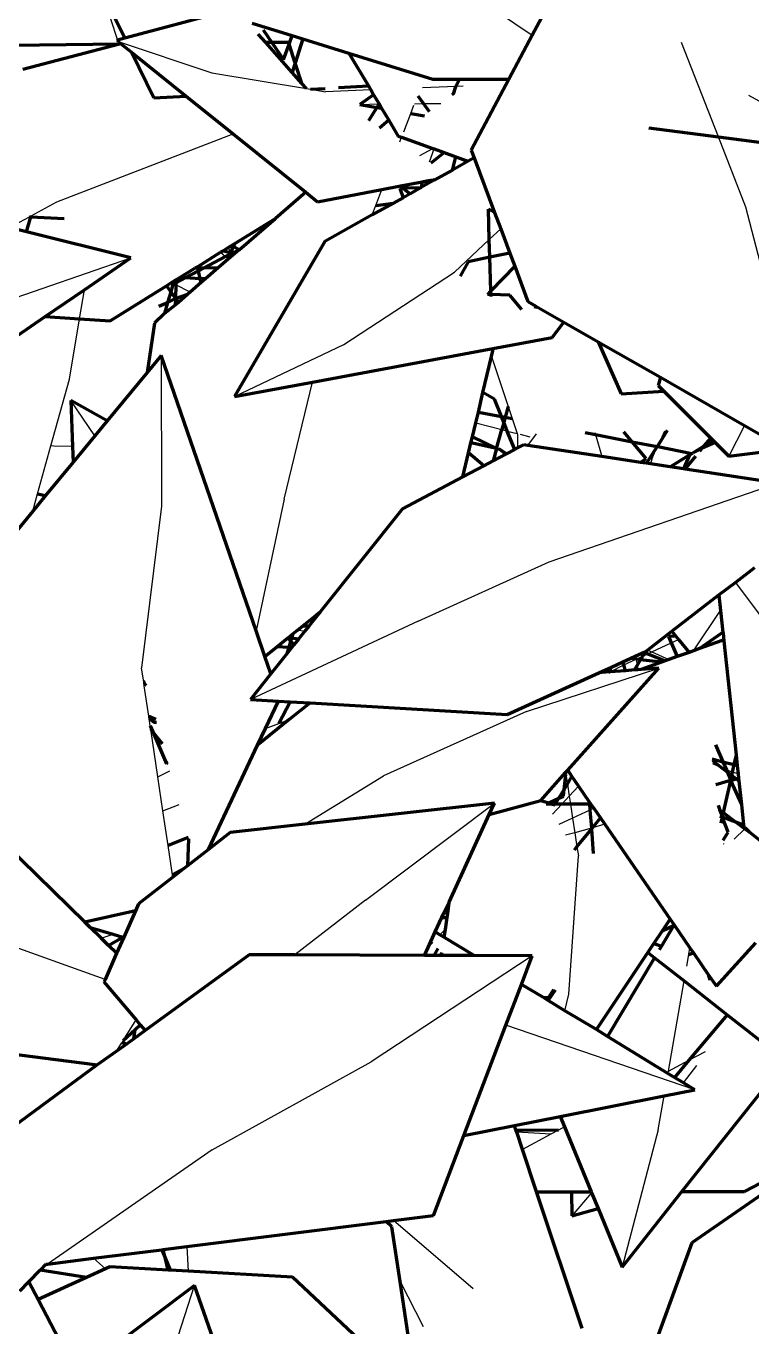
# Model space of a CAD drawing. Header units: millimetres. Extents: x 4307 to 31003, y 2809 to 20009.
# Drawn here: x 7598.8 to 7635.5, y 8029.1 to 8094.9 of the extents above; entities that cross this region are included whole.
import ezdxf

# ---------------------------------------------------------------- set-up
doc = ezdxf.new("R2010")
doc.units = ezdxf.units.MM
doc.layers.add('ProfileEdges', color=7, linetype='Continuous')

msp = doc.modelspace()

# ---------------------------------------------------------------- linework, layer by layer
for p, q in [((7615.459, 8100.504), (7624.405, 8094.451)), ((7602.602, 8096.729), (7603.427, 8094.198)), ((7603.448, 8094.134), (7603.517, 8093.994)), ((7603.448, 8094.134), (7608.193, 8092.544)), ((7633.826, 8089.307), (7631.958, 8094.085)), ((7608.193, 8092.544), (7612.976, 8091.752)), ((7620.541, 8091.859), (7618.857, 8091.791)), ((7620.541, 8091.859), (7620.672, 8092.227)), ((7620.913, 8091.874), (7620.541, 8091.859)), ((7612.976, 8091.752), (7613.178, 8091.719)), ((7613.178, 8091.719), (7613.946, 8091.592)), ((7616.23, 8091.684), (7613.946, 8091.592)), ((7635.341, 8091.41), (7640.921, 8088.39)), ((7615.686, 8090.949), (7616.65, 8090.976)), ((7617.901, 8089.56), (7618.252, 8090.487)), ((7618.252, 8090.487), (7618.413, 8090.913)), ((7618.448, 8090.982), (7618.905, 8090.987)), ((7618.905, 8090.987), (7619.772, 8090.997)), ((7600.358, 8086.008), (7609.271, 8089.456)), ((7617.708, 8089.05), (7617.795, 8089.281)), ((7635.216, 8085.75), (7633.826, 8089.307)), ((7618.717, 8088.368), (7619.366, 8088.715)), ((7619.204, 8088.039), (7619.433, 8088.691)), ((7616.492, 8085.838), (7616.797, 8086.643)), ((7599.046, 8085.301), (7600.358, 8086.008)), ((7616.307, 8085.35), (7616.492, 8085.838)), ((7597.953, 8084.712), (7598.963, 8085.256)), ((7638.578, 8072.723), (7635.216, 8085.75)), ((7622.807, 8084.654), (7622.231, 8084.11)), ((7622.231, 8084.11), (7620.474, 8082.45)), ((7608.635, 8083.46), (7608.88, 8083.241)), ((7608.88, 8083.241), (7609.024, 8083.113)), ((7609.162, 8083.447), (7609.024, 8083.701)), ((7585.259, 8076.706), (7604.101, 8083.181)), ((7606.222, 8081.844), (7606.158, 8081.926)), ((7614.864, 8078.788), (7620.474, 8082.45)), ((7601.501, 8080.097), (7601.746, 8081.569)), ((7606.369, 8081.815), (7606.268, 8081.868)), ((7607.09, 8081.437), (7606.369, 8081.815)), ((7600.99, 8077.032), (7601.501, 8080.097)), ((7609.343, 8076.159), (7614.864, 8078.788)), ((7605.63, 8078.237), (7605.643, 8070.609)), ((7622.217, 8078.557), (7622.246, 8078.471)), ((7622.343, 8078.18), (7623.186, 8075.664)), ((7600.055, 8073.667), (7600.99, 8077.032)), ((7611.857, 8070.965), (7613.284, 8076.893)), ((7602.273, 8074.168), (7601.052, 8075.957)), ((7623.186, 8075.664), (7623.394, 8075.042)), ((7621.541, 8074.823), (7622.86, 8074.488)), ((7623.394, 8075.042), (7623.646, 8074.288)), ((7635.148, 8074.69), (7634.346, 8073.148)), ((7622.86, 8074.488), (7623.141, 8074.416)), ((7623.141, 8074.416), (7623.646, 8074.288)), ((7623.646, 8074.288), (7623.659, 8074.249)), ((7623.659, 8074.249), (7623.663, 8073.564)), ((7623.786, 8074.252), (7624.286, 8074.125)), ((7624.179, 8073.686), (7624.626, 8074.273)), ((7627.575, 8074.345), (7627.608, 8074.232)), ((7627.608, 8074.232), (7627.931, 8073.121)), ((7630.822, 8073.785), (7631.115, 8074.432)), ((7599.377, 8071.23), (7600.055, 8073.667)), ((7600.195, 8073.654), (7600.055, 8073.667)), ((7601.147, 8073.638), (7600.195, 8073.654)), ((7630.46, 8072.985), (7630.726, 8073.632)), ((7630.46, 8072.985), (7630.386, 8072.75)), ((7625.266, 8067.787), (7636.812, 8071.781)), ((7599.137, 8070.366), (7599.377, 8071.23)), ((7611.857, 8070.965), (7610.431, 8064.301)), ((7605.643, 8070.609), (7604.642, 8062.424)), ((7618.631, 8064.784), (7625.266, 8067.787)), ((7634.679, 8066.755), (7641.933, 8056.992)), ((7618.631, 8064.784), (7610.142, 8060.832)), ((7613.54, 8065.087), (7613.463, 8065.093)), ((7632.564, 8063.291), (7633.934, 8065.33)), ((7612.886, 8064.268), (7612.534, 8064.342)), ((7630.445, 8063.234), (7631.433, 8063.696)), ((7631.433, 8063.696), (7631.799, 8063.867)), ((7629.032, 8062.572), (7629.665, 8062.869)), ((7629.642, 8063.028), (7629.665, 8062.869)), ((7629.665, 8062.869), (7629.992, 8063.022)), ((7629.665, 8062.869), (7629.713, 8062.541)), ((7629.992, 8063.022), (7630.246, 8063.14)), ((7630.232, 8063.33), (7630.445, 8063.234)), ((7630.246, 8063.14), (7630.445, 8063.234)), ((7630.445, 8063.234), (7631.306, 8062.843)), ((7604.749, 8061.702), (7604.642, 8062.424)), ((7624.104, 8060.218), (7630.802, 8062.414)), ((7628.346, 8062.224), (7629.032, 8062.572)), ((7629.713, 8062.541), (7629.744, 8062.332)), ((7604.775, 8061.525), (7604.749, 8061.702)), ((7605.006, 8059.976), (7604.775, 8061.525)), ((7624.104, 8060.218), (7616.879, 8056.955)), ((7605.023, 8059.86), (7605.006, 8059.976)), ((7605.078, 8059.492), (7605.023, 8059.86)), ((7610.904, 8059.358), (7611.58, 8059.608)), ((7611.58, 8059.608), (7612.111, 8059.805)), ((7605.103, 8059.319), (7605.078, 8059.492)), ((7605.461, 8056.91), (7605.103, 8059.319)), ((7605.939, 8057.701), (7605.953, 8057.651)), ((7634.016, 8057.357), (7633.545, 8057.566)), ((7605.461, 8056.91), (7606.072, 8057.22)), ((7605.718, 8055.188), (7605.461, 8056.91)), ((7612.902, 8054.51), (7616.879, 8056.955)), ((7626.101, 8057.049), (7626.178, 8056.546)), ((7634.225, 8057.264), (7634.016, 8057.357)), ((7634.392, 8057.19), (7634.225, 8057.264)), ((7634.521, 8057.152), (7634.392, 8057.19)), ((7634.818, 8057.064), (7634.521, 8057.152)), ((7626.178, 8056.546), (7626.272, 8055.934)), ((7626.746, 8056.442), (7626.272, 8055.934)), ((7615.959, 8050.663), (7622.491, 8055.573)), ((7626.272, 8055.934), (7625.899, 8055.533)), ((7626.272, 8055.934), (7626.334, 8055.534)), ((7605.718, 8055.188), (7606.54, 8055.514)), ((7605.979, 8053.43), (7605.718, 8055.188)), ((7625.899, 8055.533), (7625.426, 8055.025)), ((7626.334, 8055.534), (7626.443, 8054.822)), ((7627.322, 8055.228), (7626.443, 8054.822)), ((7627.519, 8055.319), (7627.322, 8055.228)), ((7626.443, 8054.822), (7625.75, 8054.503)), ((7626.443, 8054.822), (7626.556, 8054.084)), ((7627.393, 8054.319), (7626.556, 8054.084)), ((7628.076, 8054.51), (7627.457, 8054.337)), ((7634.62, 8053.754), (7635.157, 8054.283)), ((7635.157, 8054.283), (7635.191, 8054.316)), ((7626.556, 8054.084), (7626.09, 8053.954)), ((7626.556, 8054.084), (7626.666, 8053.365)), ((7606.199, 8051.952), (7605.979, 8053.43)), ((7626.257, 8045.91), (7626.735, 8052.912)), ((7626.666, 8053.365), (7626.735, 8052.912)), ((7634.106, 8053.505), (7634.078, 8053.524)), ((7606.217, 8051.828), (7606.199, 8051.952)), ((7615.959, 8050.663), (7612.395, 8047.899)), ((7602.791, 8046.66), (7593.71, 8049.918)), ((7620.113, 8050.018), (7619.903, 8049.945)), ((7619.989, 8049.19), (7619.734, 8048.916)), ((7602.59, 8048.749), (7603.198, 8048.946)), ((7619.377, 8048.533), (7619.133, 8048.271)), ((7624.406, 8047.853), (7616.246, 8042.482)), ((7632.215, 8047.323), (7632.318, 8047.916)), ((7632.318, 8047.916), (7632.378, 8048.261)), ((7631.29, 8042.019), (7632.085, 8046.58)), ((7626.049, 8045.075), (7626.257, 8045.91)), ((7603.712, 8043.561), (7604.32, 8044.523)), ((7604.364, 8044.615), (7604.32, 8044.523)), ((7632.625, 8041.073), (7623.072, 8044.348)), ((7603.359, 8043.003), (7603.642, 8043.45)), ((7603.642, 8043.45), (7603.665, 8043.487)), ((7603.665, 8043.487), (7603.712, 8043.561)), ((7608.206, 8038.026), (7616.246, 8042.482)), ((7631.29, 8042.019), (7632.326, 8042.565)), ((7632.326, 8042.565), (7633.163, 8043.007)), ((7631.269, 8041.899), (7631.29, 8042.019)), ((7632.059, 8041.418), (7632.736, 8042.299)), ((7630.77, 8039.042), (7631.071, 8040.764)), ((7626.037, 8039.195), (7625.738, 8039.033)), ((7625.348, 8038.821), (7623.617, 8038.928)), ((7625.348, 8038.821), (7623.912, 8038.041)), ((7625.738, 8039.033), (7625.348, 8038.821)), ((7630.77, 8039.042), (7628.948, 8032.1)), ((7608.206, 8038.026), (7599.886, 8032.25)), ((7627.405, 8035.859), (7626.403, 8034.684)), ((7621.418, 8030.994), (7617.379, 8034.453)), ((7602.816, 8032.013), (7602.208, 8032.542)), ((7606.934, 8033.137), (7606.996, 8031.887)), ((7617.715, 8031.366), (7618.883, 8029.09)), ((7604.648, 8022.973), (7607.323, 8031.159))]:
    msp.add_line(p, q)
at = {"layer": 'ProfileEdges', "lineweight": 211}
for p, q in [((7602.602, 8096.729), (7603.786, 8094.294)), ((7625.477, 8096.469), (7624.405, 8094.451)), ((7608.863, 8095.651), (7603.786, 8094.294)), ((7610.227, 8095.061), (7612.257, 8094.432)), ((7610.92, 8094.077), (7610.54, 8094.506)), ((7610.788, 8094.714), (7611.222, 8094.08)), ((7612.099, 8094.003), (7612.257, 8094.432)), ((7612.257, 8094.432), (7612.791, 8094.266)), ((7624.405, 8094.451), (7623.226, 8092.232)), ((7603.517, 8093.994), (7598.125, 8093.934)), ((7603.517, 8093.994), (7598.63, 8092.716)), ((7603.384, 8094.186), (7603.427, 8094.198)), ((7603.786, 8094.294), (7603.427, 8094.198)), ((7603.427, 8094.198), (7603.448, 8094.134)), ((7603.448, 8094.134), (7603.597, 8094.015)), ((7603.597, 8094.015), (7603.517, 8093.994)), ((7603.597, 8094.015), (7604.13, 8093.586)), ((7611.222, 8094.08), (7610.92, 8094.077)), ((7612.261, 8092.56), (7610.92, 8094.077)), ((7612.07, 8094.089), (7611.222, 8094.08)), ((7611.222, 8094.08), (7611.81, 8093.219)), ((7611.81, 8093.219), (7612.099, 8094.003)), ((7612.099, 8094.003), (7612.07, 8094.089)), ((7612.411, 8093.043), (7612.099, 8094.003)), ((7612.791, 8094.266), (7612.411, 8093.043)), ((7612.791, 8094.266), (7615.126, 8093.543)), ((7604.13, 8093.586), (7605.252, 8091.279)), ((7604.13, 8093.586), (7606.889, 8091.37)), ((7615.126, 8093.543), (7619.38, 8092.224)), ((7615.126, 8093.543), (7616.112, 8091.882)), ((7612.411, 8093.043), (7612.261, 8092.56)), ((7612.748, 8092.01), (7612.261, 8092.56)), ((7612.748, 8092.01), (7612.411, 8093.043)), ((7612.976, 8091.752), (7612.748, 8092.01)), ((7613.178, 8091.719), (7613.927, 8091.76)), ((7614.595, 8091.798), (7616.112, 8091.882)), ((7616.112, 8091.882), (7616.23, 8091.684)), ((7619.38, 8092.224), (7620.672, 8092.227)), ((7620.413, 8091.49), (7620.541, 8091.859)), ((7620.714, 8092.227), (7620.541, 8091.859)), ((7620.672, 8092.227), (7620.714, 8092.227)), ((7620.714, 8092.227), (7623.226, 8092.232)), ((7623.226, 8092.232), (7621.314, 8088.634)), ((7605.252, 8091.279), (7606.889, 8091.37)), ((7606.889, 8091.37), (7609.271, 8089.456)), ((7616.377, 8091.436), (7615.686, 8090.949)), ((7616.23, 8091.684), (7616.377, 8091.436)), ((7616.377, 8091.436), (7616.65, 8090.976)), ((7618.905, 8090.987), (7618.638, 8091.358)), ((7620.413, 8091.49), (7620.342, 8091.435)), ((7615.686, 8090.949), (7616.538, 8090.796)), ((7616.538, 8090.796), (7616.12, 8090.122)), ((7616.65, 8090.976), (7616.538, 8090.796)), ((7616.538, 8090.796), (7616.784, 8090.751)), ((7616.65, 8090.976), (7616.784, 8090.751)), ((7616.784, 8090.751), (7617.143, 8090.147)), ((7618.252, 8090.487), (7618.945, 8090.362)), ((7619.209, 8090.565), (7618.905, 8090.987)), ((7617.143, 8090.147), (7616.679, 8089.745)), ((7617.143, 8090.147), (7617.62, 8089.344)), ((7609.271, 8089.456), (7612.942, 8086.507)), ((7617.62, 8089.344), (7617.795, 8089.281)), ((7617.795, 8089.281), (7619.366, 8088.715)), ((7630.306, 8089.762), (7633.826, 8089.307)), ((7633.826, 8089.307), (7640.921, 8088.39)), ((7619.286, 8087.983), (7619.944, 8088.507)), ((7619.366, 8088.715), (7619.433, 8088.691)), ((7619.433, 8088.691), (7619.944, 8088.507)), ((7619.944, 8088.507), (7620.529, 8088.297)), ((7621.314, 8088.634), (7621.461, 8088.242)), ((7620.365, 8087.627), (7620.529, 8088.297)), ((7621.05, 8088.012), (7620.365, 8087.627)), ((7620.529, 8088.297), (7620.955, 8088.143)), ((7621.05, 8088.012), (7620.955, 8088.143)), ((7620.955, 8088.143), (7621.156, 8088.071)), ((7621.156, 8088.071), (7621.05, 8088.012)), ((7621.461, 8088.242), (7621.156, 8088.071)), ((7621.461, 8088.242), (7622.498, 8085.479)), ((7619.435, 8087.105), (7620.365, 8087.627)), ((7612.942, 8086.507), (7611.406, 8085.176)), ((7612.942, 8086.507), (7613.544, 8086.024)), ((7613.544, 8086.024), (7616.797, 8086.643)), ((7616.797, 8086.643), (7617.732, 8086.821)), ((7617.868, 8086.71), (7617.699, 8086.708)), ((7617.699, 8086.708), (7617.868, 8086.225)), ((7617.732, 8086.821), (7618.837, 8087.031)), ((7617.732, 8086.821), (7617.868, 8086.71)), ((7618.75, 8086.72), (7617.868, 8086.71)), ((7617.868, 8086.71), (7618.22, 8086.423)), ((7618.75, 8086.72), (7618.22, 8086.423)), ((7618.787, 8086.741), (7618.75, 8086.72)), ((7618.837, 8087.031), (7618.787, 8086.741)), ((7619.026, 8086.876), (7618.787, 8086.741)), ((7618.837, 8087.031), (7619.05, 8087.072)), ((7619.435, 8087.105), (7619.026, 8086.876)), ((7619.026, 8086.876), (7619.05, 8087.072)), ((7619.05, 8087.072), (7619.38, 8087.135)), ((7619.435, 8087.105), (7619.38, 8087.135)), ((7617.384, 8085.954), (7616.307, 8085.35)), ((7616.492, 8085.838), (7617.384, 8085.954)), ((7617.868, 8086.225), (7617.384, 8085.954)), ((7618.22, 8086.423), (7617.868, 8086.225)), ((7598.82, 8084.496), (7599.033, 8085.253)), ((7598.963, 8085.256), (7599.033, 8085.253)), ((7599.033, 8085.253), (7599.046, 8085.301)), ((7599.033, 8085.253), (7600.73, 8085.176)), ((7609.357, 8083.907), (7611.406, 8085.176)), ((7609.568, 8083.585), (7611.406, 8085.176)), ((7616.307, 8085.35), (7613.913, 8084.006)), ((7622.498, 8085.479), (7622.183, 8085.646)), ((7622.231, 8084.11), (7622.183, 8085.646)), ((7622.498, 8085.479), (7622.807, 8084.654)), ((7598.82, 8084.496), (7597.953, 8084.712)), ((7622.807, 8084.654), (7623.269, 8083.424)), ((7604.101, 8083.181), (7598.82, 8084.496)), ((7609.192, 8083.805), (7609.357, 8083.907)), ((7609.29, 8083.748), (7609.357, 8083.907)), ((7613.913, 8084.006), (7609.343, 8076.159)), ((7622.259, 8083.211), (7622.231, 8084.11)), ((7607.461, 8082.733), (7608.635, 8083.46)), ((7608.88, 8083.241), (7607.777, 8082.661)), ((7608.635, 8083.46), (7608.758, 8083.537)), ((7608.758, 8083.537), (7609.024, 8083.701)), ((7608.758, 8083.537), (7609.162, 8083.447)), ((7609.568, 8083.585), (7608.88, 8083.241)), ((7609.024, 8083.701), (7609.192, 8083.805)), ((7609.568, 8083.585), (7609.024, 8083.113)), ((7609.162, 8083.447), (7609.29, 8083.748)), ((7609.29, 8083.748), (7609.192, 8083.805)), ((7609.568, 8083.585), (7609.29, 8083.748)), ((7622.259, 8083.211), (7621.166, 8082.982)), ((7623.269, 8083.424), (7622.259, 8083.211)), ((7622.313, 8081.505), (7622.259, 8083.211)), ((7623.269, 8083.424), (7623.521, 8082.752)), ((7601.746, 8081.569), (7604.101, 8083.181)), ((7606.571, 8082.182), (7607.337, 8082.656)), ((7607.337, 8082.656), (7607.461, 8082.733)), ((7607.479, 8082.658), (7607.337, 8082.656)), ((7607.479, 8082.658), (7607.461, 8082.733)), ((7607.777, 8082.661), (7607.479, 8082.658)), ((7607.512, 8082.522), (7607.479, 8082.658)), ((7607.777, 8082.661), (7607.512, 8082.522)), ((7608.513, 8082.67), (7607.777, 8082.661)), ((7608.513, 8082.67), (7607.868, 8082.112)), ((7609.024, 8083.113), (7608.513, 8082.67)), ((7621.166, 8082.982), (7620.764, 8082.256)), ((7623.521, 8082.752), (7622.313, 8081.505)), ((7623.521, 8082.752), (7624.187, 8080.975)), ((7605.901, 8081.767), (7606.158, 8081.926)), ((7606.158, 8081.926), (7606.375, 8082.06)), ((7606.372, 8081.923), (7606.268, 8081.868)), ((7606.372, 8081.923), (7606.369, 8081.815)), ((7606.837, 8082.167), (7606.372, 8081.923)), ((7606.375, 8082.06), (7606.372, 8081.923)), ((7606.375, 8082.06), (7606.571, 8082.182)), ((7606.837, 8082.167), (7606.571, 8082.182)), ((7607.512, 8082.522), (7606.837, 8082.167)), ((7607.608, 8082.126), (7606.837, 8082.167)), ((7607.655, 8081.928), (7607.09, 8081.437)), ((7607.608, 8082.126), (7607.512, 8082.522)), ((7607.655, 8081.928), (7607.608, 8082.126)), ((7607.868, 8082.112), (7607.608, 8082.126)), ((7607.868, 8082.112), (7607.655, 8081.928)), ((7599.757, 8080.207), (7601.746, 8081.569)), ((7603.047, 8079.999), (7605.901, 8081.767)), ((7605.901, 8081.767), (7606.114, 8081.467)), ((7606.114, 8081.467), (7605.957, 8080.922)), ((7606.222, 8081.844), (7606.114, 8081.467)), ((7606.114, 8081.467), (7606.353, 8081.13)), ((7606.268, 8081.868), (7606.222, 8081.844)), ((7606.369, 8081.815), (7606.353, 8081.13)), ((7606.353, 8081.13), (7606.983, 8081.345)), ((7606.983, 8081.345), (7606.499, 8080.926)), ((7607.09, 8081.437), (7606.983, 8081.345)), ((7622.313, 8081.505), (7622.147, 8081.333)), ((7622.319, 8081.325), (7622.147, 8081.333)), ((7622.319, 8081.325), (7622.313, 8081.505)), ((7622.322, 8081.216), (7622.319, 8081.325)), ((7623.275, 8081.284), (7622.319, 8081.325)), ((7623.879, 8080.561), (7623.275, 8081.284)), ((7605.515, 8080.74), (7605.957, 8080.922)), ((7605.957, 8080.922), (7605.794, 8080.356)), ((7606.346, 8080.793), (7605.794, 8080.356)), ((7605.957, 8080.922), (7606.353, 8081.13)), ((7606.352, 8081.085), (7606.346, 8080.793)), ((7606.499, 8080.926), (7606.346, 8080.793)), ((7606.353, 8081.13), (7606.352, 8081.085)), ((7606.352, 8081.085), (7606.499, 8080.926)), ((7624.187, 8080.975), (7624.592, 8080.743)), ((7624.592, 8080.743), (7624.556, 8080.615)), ((7624.592, 8080.743), (7626.008, 8079.932)), ((7591.767, 8074.737), (7599.757, 8080.207)), ((7599.757, 8080.207), (7601.501, 8080.097)), ((7601.501, 8080.097), (7603.047, 8079.999)), ((7605.794, 8080.356), (7605.292, 8079.88)), ((7625.412, 8079.152), (7626.008, 8079.932)), ((7626.008, 8079.932), (7627.742, 8078.937)), ((7605.292, 8079.88), (7604.915, 8077.371)), ((7622.217, 8078.557), (7622.41, 8078.593)), ((7622.41, 8078.593), (7625.412, 8079.152)), ((7622.413, 8078.476), (7622.41, 8078.593)), ((7627.742, 8078.937), (7628.908, 8076.3)), ((7627.742, 8078.937), (7630.885, 8077.135)), ((7605.63, 8078.237), (7604.915, 8077.371)), ((7610.431, 8064.301), (7605.63, 8078.237)), ((7613.284, 8076.893), (7622.217, 8078.557)), ((7621.909, 8076.363), (7622.343, 8078.18)), ((7622.343, 8078.18), (7622.413, 8078.476)), ((7604.915, 8077.371), (7602.897, 8074.925)), ((7609.343, 8076.159), (7613.284, 8076.893)), ((7630.885, 8077.135), (7630.781, 8076.715)), ((7630.781, 8076.715), (7631.067, 8076.429)), ((7630.885, 8077.135), (7635.148, 8074.69)), ((7602.897, 8074.925), (7601.052, 8075.957)), ((7601.052, 8075.957), (7601.147, 8073.638)), ((7621.676, 8075.372), (7621.909, 8076.363)), ((7622.494, 8076.021), (7621.909, 8076.363)), ((7622.846, 8075.147), (7622.494, 8076.021)), ((7628.908, 8076.3), (7631.067, 8076.429)), ((7631.067, 8076.429), (7633.436, 8074.059)), ((7621.541, 8074.823), (7621.676, 8075.372)), ((7621.676, 8075.372), (7622.846, 8075.147)), ((7623.186, 8075.664), (7623.032, 8075.111)), ((7602.897, 8074.925), (7602.273, 8074.168)), ((7621.374, 8074.126), (7621.541, 8074.823)), ((7622.846, 8075.147), (7623.032, 8075.111)), ((7622.963, 8074.859), (7622.846, 8075.147)), ((7622.963, 8074.859), (7622.86, 8074.488)), ((7623.032, 8075.111), (7622.963, 8074.859)), ((7623.141, 8074.416), (7622.963, 8074.859)), ((7623.032, 8075.111), (7623.394, 8075.042)), ((7635.148, 8074.69), (7637.226, 8073.499)), ((7602.273, 8074.168), (7601.18, 8072.843)), ((7621.299, 8073.81), (7621.374, 8074.126)), ((7621.374, 8074.126), (7622.596, 8073.534)), ((7622.596, 8073.534), (7622.86, 8074.488)), ((7623.516, 8073.486), (7623.141, 8074.416)), ((7627.081, 8074.333), (7627.608, 8074.232)), ((7627.608, 8074.232), (7629.461, 8073.876)), ((7629.461, 8073.876), (7629.039, 8074.381)), ((7631.234, 8074.435), (7630.822, 8073.785)), ((7633.107, 8073.66), (7633.436, 8074.059)), ((7633.436, 8074.059), (7633.558, 8073.937)), ((7601.147, 8073.638), (7601.18, 8072.843)), ((7621.179, 8073.31), (7621.299, 8073.81)), ((7622.596, 8073.534), (7621.299, 8073.81)), ((7622.596, 8073.534), (7622.422, 8072.906)), ((7622.596, 8073.534), (7622.745, 8073.502)), ((7622.745, 8073.502), (7623.067, 8073.248)), ((7623.095, 8073.263), (7622.745, 8073.502)), ((7623.516, 8073.486), (7623.095, 8073.263)), ((7623.663, 8073.564), (7623.516, 8073.486)), ((7623.957, 8073.72), (7623.663, 8073.564)), ((7624.179, 8073.686), (7623.957, 8073.72)), ((7627.931, 8073.121), (7624.179, 8073.686)), ((7630.167, 8073.029), (7629.461, 8073.876)), ((7629.461, 8073.876), (7630.726, 8073.632)), ((7630.726, 8073.632), (7630.186, 8072.781)), ((7630.822, 8073.785), (7630.726, 8073.632)), ((7630.726, 8073.632), (7630.751, 8073.628)), ((7630.751, 8073.628), (7632.477, 8073.274)), ((7632.591, 8073.343), (7632.523, 8073.287)), ((7632.591, 8073.343), (7633.107, 8073.66)), ((7633.007, 8073.539), (7632.591, 8073.343)), ((7632.889, 8073.395), (7633.007, 8073.539)), ((7633.653, 8073.842), (7633.007, 8073.539)), ((7633.007, 8073.539), (7633.107, 8073.66)), ((7633.107, 8073.66), (7633.558, 8073.937)), ((7633.558, 8073.937), (7633.653, 8073.842)), ((7633.653, 8073.842), (7634.346, 8073.148)), ((7634.346, 8073.148), (7637.226, 8073.499)), ((7601.18, 8072.843), (7599.777, 8071.143)), ((7620.889, 8072.092), (7621.179, 8073.31)), ((7621.949, 8072.655), (7621.179, 8073.31)), ((7622.422, 8072.906), (7621.949, 8072.655)), ((7623.067, 8073.248), (7622.422, 8072.906)), ((7623.095, 8073.263), (7623.067, 8073.248)), ((7629.887, 8072.826), (7627.931, 8073.121)), ((7629.887, 8072.826), (7630.167, 8073.029)), ((7630.186, 8072.781), (7629.887, 8072.826)), ((7630.386, 8072.75), (7630.186, 8072.781)), ((7631.379, 8072.601), (7630.386, 8072.75)), ((7631.379, 8072.601), (7632.365, 8073.205)), ((7632.365, 8073.205), (7632.05, 8072.499)), ((7632.139, 8072.486), (7632.674, 8073.134)), ((7632.383, 8073.246), (7632.365, 8073.205)), ((7632.365, 8073.205), (7632.413, 8073.235)), ((7632.413, 8073.235), (7632.383, 8073.246)), ((7632.477, 8073.274), (7632.413, 8073.235)), ((7632.477, 8073.274), (7632.523, 8073.287)), ((7620.889, 8072.092), (7617.845, 8070.478)), ((7621.949, 8072.655), (7620.889, 8072.092)), ((7632.05, 8072.499), (7631.379, 8072.601)), ((7632.139, 8072.486), (7632.05, 8072.499)), ((7636.812, 8071.781), (7632.139, 8072.486)), ((7599.777, 8071.143), (7599.137, 8070.366)), ((7599.377, 8071.23), (7599.777, 8071.143)), ((7599.137, 8070.366), (7597.365, 8068.219)), ((7617.845, 8070.478), (7613.695, 8065.281)), ((7634.679, 8066.755), (7635.661, 8067.512)), ((7633.85, 8066.117), (7634.679, 8066.755)), ((7631.461, 8064.277), (7633.85, 8066.117)), ((7633.85, 8066.117), (7633.934, 8065.33)), ((7612.8, 8064.558), (7613.463, 8065.093)), ((7613.52, 8065.063), (7613.111, 8064.55)), ((7613.463, 8065.093), (7613.486, 8065.113)), ((7613.486, 8065.113), (7613.695, 8065.281)), ((7613.486, 8065.113), (7613.52, 8065.063)), ((7613.54, 8065.087), (7613.52, 8065.063)), ((7613.695, 8065.281), (7613.54, 8065.087)), ((7633.934, 8065.33), (7634.052, 8064.227)), ((7610.878, 8063.003), (7610.431, 8064.301)), ((7612.067, 8063.965), (7612.287, 8064.142)), ((7612.287, 8064.142), (7612.225, 8063.938)), ((7612.287, 8064.142), (7612.534, 8064.342)), ((7612.534, 8064.342), (7612.8, 8064.558)), ((7612.886, 8064.268), (7612.574, 8063.877)), ((7612.8, 8064.558), (7613.111, 8064.55)), ((7613.111, 8064.55), (7612.886, 8064.268)), ((7630.232, 8063.33), (7631.461, 8064.277)), ((7631.461, 8064.277), (7631.665, 8064.03)), ((7632.867, 8063.399), (7633.981, 8064.177)), ((7633.981, 8064.177), (7634.052, 8064.227)), ((7634.057, 8064.182), (7633.981, 8064.177)), ((7634.052, 8064.227), (7634.057, 8064.182)), ((7634.057, 8064.182), (7634.092, 8063.796)), ((7610.878, 8063.003), (7611.486, 8063.495)), ((7611.486, 8063.495), (7612.036, 8063.94)), ((7612.08, 8063.453), (7611.486, 8063.495)), ((7612.08, 8063.453), (7611.987, 8063.143)), ((7612.036, 8063.94), (7612.067, 8063.965)), ((7612.036, 8063.94), (7612.178, 8063.779)), ((7612.225, 8063.938), (7612.067, 8063.965)), ((7612.178, 8063.779), (7612.08, 8063.453)), ((7612.226, 8063.443), (7612.08, 8063.453)), ((7612.225, 8063.938), (7612.178, 8063.779)), ((7612.178, 8063.779), (7612.345, 8063.591)), ((7612.574, 8063.877), (7612.225, 8063.938)), ((7612.345, 8063.591), (7612.226, 8063.443)), ((7612.574, 8063.877), (7612.345, 8063.591)), ((7631.665, 8064.03), (7631.298, 8064.007)), ((7631.298, 8064.007), (7631.433, 8063.696)), ((7631.433, 8063.696), (7631.737, 8062.996)), ((7631.665, 8064.03), (7631.799, 8063.867)), ((7631.799, 8063.867), (7632.338, 8063.211)), ((7634.013, 8063.808), (7632.867, 8063.399)), ((7634.092, 8063.796), (7634.013, 8063.808)), ((7634.092, 8063.796), (7634.716, 8058.02)), ((7611.179, 8062.131), (7610.878, 8063.003)), ((7611.987, 8063.143), (7611.179, 8062.131)), ((7612.226, 8063.443), (7611.987, 8063.143)), ((7628.98, 8062.727), (7629.363, 8062.901)), ((7629.363, 8062.901), (7629.642, 8063.028)), ((7629.665, 8062.869), (7629.363, 8062.901)), ((7629.642, 8063.028), (7630.058, 8063.217)), ((7629.885, 8062.838), (7629.665, 8062.869)), ((7629.713, 8062.541), (7629.885, 8062.838)), ((7629.885, 8062.838), (7629.992, 8063.022)), ((7630.936, 8062.711), (7629.885, 8062.838)), ((7629.992, 8063.022), (7630.058, 8063.217)), ((7630.058, 8063.217), (7630.122, 8063.246)), ((7630.058, 8063.217), (7630.246, 8063.14)), ((7630.122, 8063.246), (7630.232, 8063.33)), ((7630.246, 8063.14), (7631.128, 8062.779)), ((7631.306, 8062.843), (7631.128, 8062.779)), ((7631.737, 8062.996), (7631.306, 8062.843)), ((7632.338, 8063.211), (7631.737, 8062.996)), ((7632.564, 8063.291), (7632.338, 8063.211)), ((7632.867, 8063.399), (7632.564, 8063.291)), ((7611.179, 8062.131), (7610.142, 8060.832)), ((7623.139, 8060.073), (7627.775, 8062.18)), ((7626.196, 8057.242), (7630.802, 8062.414)), ((7627.775, 8062.18), (7628.414, 8062.47)), ((7628.295, 8062.228), (7627.775, 8062.18)), ((7628.414, 8062.47), (7628.295, 8062.228)), ((7628.295, 8062.228), (7628.346, 8062.224)), ((7629.128, 8062.284), (7628.346, 8062.224)), ((7628.414, 8062.47), (7628.98, 8062.727)), ((7629.032, 8062.572), (7628.98, 8062.727)), ((7629.128, 8062.284), (7629.032, 8062.572)), ((7629.584, 8062.32), (7629.128, 8062.284)), ((7629.584, 8062.32), (7629.713, 8062.541)), ((7629.744, 8062.332), (7629.584, 8062.32)), ((7629.908, 8062.345), (7629.744, 8062.332)), ((7630.936, 8062.711), (7629.908, 8062.345)), ((7630.802, 8062.414), (7629.908, 8062.345)), ((7631.128, 8062.779), (7630.936, 8062.711)), ((7604.749, 8061.702), (7604.832, 8061.729)), ((7604.858, 8061.637), (7604.775, 8061.525)), ((7610.142, 8060.832), (7611.558, 8060.749)), ((7610.904, 8059.358), (7611.558, 8060.749)), ((7611.558, 8060.749), (7612.155, 8060.714)), ((7612.155, 8060.714), (7611.58, 8059.608)), ((7613.164, 8060.655), (7612.111, 8059.805)), ((7612.155, 8060.714), (7613.164, 8060.655)), ((7613.164, 8060.655), (7623.139, 8060.073)), ((7605.006, 8059.976), (7605.354, 8059.832)), ((7605.023, 8059.86), (7605.252, 8059.683)), ((7605.252, 8059.683), (7605.397, 8059.674)), ((7612.111, 8059.805), (7610.504, 8058.506)), ((7605.078, 8059.492), (7605.204, 8059.195)), ((7605.204, 8059.195), (7605.103, 8059.319)), ((7605.696, 8058.589), (7605.204, 8059.195)), ((7605.204, 8059.195), (7605.892, 8057.577)), ((7610.504, 8058.506), (7610.904, 8059.358)), ((7608.03, 8053.241), (7610.504, 8058.506)), ((7633.678, 8058.524), (7634.047, 8057.674)), ((7605.892, 8057.577), (7605.953, 8057.651)), ((7633.513, 8057.814), (7634.047, 8057.674)), ((7633.523, 8057.735), (7634.016, 8057.357)), ((7634.047, 8057.674), (7634.605, 8057.527)), ((7634.047, 8057.674), (7634.225, 8057.264)), ((7634.605, 8057.527), (7634.521, 8057.152)), ((7634.716, 8058.02), (7634.605, 8057.527)), ((7634.605, 8057.527), (7634.773, 8057.483)), ((7634.716, 8058.02), (7634.773, 8057.483)), ((7624.832, 8055.721), (7626.09, 8057.123)), ((7626.02, 8056.278), (7626.101, 8057.049)), ((7626.09, 8057.123), (7626.196, 8057.242)), ((7626.101, 8057.049), (7626.09, 8057.123)), ((7626.178, 8056.546), (7626.408, 8056.934)), ((7626.196, 8057.242), (7626.408, 8056.934)), ((7626.408, 8056.934), (7626.746, 8056.442)), ((7634.016, 8057.357), (7634.269, 8057.163)), ((7634.225, 8057.264), (7634.269, 8057.163)), ((7634.269, 8057.163), (7634.487, 8056.996)), ((7634.269, 8057.163), (7634.437, 8056.775)), ((7634.487, 8056.996), (7634.437, 8056.775)), ((7634.521, 8057.152), (7634.487, 8056.996)), ((7634.487, 8056.996), (7634.722, 8056.816)), ((7634.773, 8057.483), (7634.818, 8057.064)), ((7634.818, 8057.064), (7634.84, 8056.851)), ((7625.755, 8055.828), (7626.02, 8056.278)), ((7625.984, 8055.933), (7626.02, 8056.278)), ((7626.02, 8056.278), (7626.178, 8056.546)), ((7626.746, 8056.442), (7627.289, 8055.654)), ((7634.427, 8056.728), (7633.685, 8056.508)), ((7634.427, 8056.728), (7634.062, 8055.098)), ((7634.427, 8056.728), (7634.722, 8056.816)), ((7634.437, 8056.775), (7634.427, 8056.728)), ((7634.427, 8056.728), (7634.983, 8055.518)), ((7634.84, 8056.851), (7634.722, 8056.816)), ((7634.722, 8056.816), (7634.855, 8056.714)), ((7634.84, 8056.851), (7634.855, 8056.714)), ((7634.855, 8056.714), (7634.983, 8055.518)), ((7622.491, 8055.573), (7612.902, 8054.51)), ((7622.228, 8055.001), (7624.832, 8055.721)), ((7622.228, 8055.001), (7622.491, 8055.573)), ((7624.832, 8055.721), (7625.236, 8055.59)), ((7625.111, 8055.533), (7625.236, 8055.59)), ((7625.236, 8055.59), (7625.755, 8055.828)), ((7625.236, 8055.59), (7625.412, 8055.533)), ((7625.581, 8055.533), (7625.755, 8055.828)), ((7625.755, 8055.828), (7625.984, 8055.933)), ((7627.289, 8055.654), (7627.298, 8055.534)), ((7627.289, 8055.654), (7627.372, 8055.534)), ((7620.192, 8050.575), (7622.228, 8055.001)), ((7625.412, 8055.533), (7625.111, 8055.533)), ((7625.412, 8055.533), (7625.554, 8055.488)), ((7625.581, 8055.533), (7625.412, 8055.533)), ((7625.554, 8055.488), (7625.581, 8055.533)), ((7625.899, 8055.533), (7625.581, 8055.533)), ((7626.334, 8055.534), (7625.899, 8055.533)), ((7627.298, 8055.534), (7626.334, 8055.534)), ((7627.372, 8055.534), (7627.298, 8055.534)), ((7627.298, 8055.534), (7627.322, 8055.228)), ((7627.322, 8055.228), (7627.393, 8054.319)), ((7627.372, 8055.534), (7627.519, 8055.319)), ((7627.519, 8055.319), (7627.857, 8054.828)), ((7633.918, 8055.205), (7633.822, 8055.465)), ((7633.85, 8055.256), (7633.918, 8055.205)), ((7633.893, 8054.927), (7634.014, 8054.882)), ((7633.918, 8055.205), (7634.062, 8055.098)), ((7634.023, 8054.92), (7633.918, 8055.205)), ((7634.023, 8054.92), (7634.014, 8054.882)), ((7634.062, 8055.098), (7634.023, 8054.92)), ((7634.062, 8055.098), (7634.69, 8054.63)), ((7634.983, 8055.518), (7635.094, 8054.48)), ((7612.902, 8054.51), (7609.119, 8054.09)), ((7626.666, 8053.365), (7627.397, 8054.263)), ((7627.457, 8054.337), (7627.393, 8054.319)), ((7627.393, 8054.319), (7627.397, 8054.263)), ((7627.397, 8054.263), (7627.493, 8053.031)), ((7627.457, 8054.337), (7627.857, 8054.828)), ((7627.857, 8054.828), (7628.076, 8054.51)), ((7628.076, 8054.51), (7631.382, 8049.708)), ((7634.014, 8054.882), (7633.942, 8054.558)), ((7634.322, 8054.107), (7634.014, 8054.882)), ((7634.014, 8054.882), (7634.69, 8054.63)), ((7634.69, 8054.63), (7635.094, 8054.48)), ((7634.69, 8054.63), (7635.157, 8054.283)), ((7635.094, 8054.48), (7635.104, 8054.386)), ((7635.104, 8054.386), (7635.191, 8054.316)), ((7635.157, 8054.283), (7635.376, 8054.12)), ((7635.191, 8054.316), (7635.376, 8054.12)), ((7607.002, 8053.835), (7605.979, 8053.43)), ((7607.018, 8053.774), (7606.958, 8052.406)), ((7609.119, 8054.09), (7608.03, 8053.241)), ((7634.054, 8053.707), (7634.322, 8054.107)), ((7635.376, 8054.12), (7638.537, 8051.619)), ((7601.76, 8049.559), (7597.729, 8053.495)), ((7608.03, 8053.241), (7606.958, 8052.406)), ((7626.546, 8053.218), (7626.666, 8053.365)), ((7606.958, 8052.406), (7606.755, 8052.248)), ((7606.217, 8051.828), (7604.481, 8050.475)), ((7606.755, 8052.248), (7606.199, 8051.952)), ((7606.755, 8052.248), (7606.217, 8051.828)), ((7604.481, 8050.475), (7604.324, 8050.12)), ((7619.903, 8049.945), (7620.183, 8050.531)), ((7620.183, 8050.531), (7620.113, 8050.018)), ((7620.183, 8050.531), (7620.192, 8050.575)), ((7604.324, 8050.12), (7601.76, 8049.559)), ((7604.324, 8050.12), (7603.734, 8048.789)), ((7619.496, 8049.061), (7619.832, 8049.792)), ((7619.832, 8049.792), (7619.903, 8049.945)), ((7619.832, 8049.792), (7620.078, 8049.786)), ((7620.078, 8049.786), (7619.989, 8049.19)), ((7620.113, 8050.018), (7620.078, 8049.786)), ((7630.974, 8049.096), (7631.382, 8049.708)), ((7631.382, 8049.708), (7631.585, 8049.413)), ((7602.043, 8049.283), (7601.76, 8049.559)), ((7602.043, 8049.283), (7603.198, 8048.946)), ((7602.59, 8048.749), (7602.043, 8049.283)), ((7619.133, 8048.271), (7619.496, 8049.061)), ((7619.734, 8048.916), (7619.496, 8049.061)), ((7619.989, 8049.19), (7619.93, 8048.797)), ((7630.556, 8048.47), (7630.974, 8049.096)), ((7631.556, 8049.364), (7630.944, 8048.339)), ((7631.556, 8049.364), (7630.974, 8049.096)), ((7631.585, 8049.413), (7631.556, 8049.364)), ((7631.585, 8049.413), (7632.378, 8048.261)), ((7602.969, 8048.379), (7602.59, 8048.749)), ((7602.969, 8048.379), (7603.698, 8048.8)), ((7603.376, 8047.981), (7602.969, 8048.379)), ((7603.198, 8048.946), (7603.698, 8048.8)), ((7603.734, 8048.789), (7603.376, 8047.981)), ((7603.698, 8048.8), (7603.734, 8048.789)), ((7619.93, 8048.797), (7619.734, 8048.916)), ((7621.464, 8047.864), (7619.93, 8048.797)), ((7630.255, 8048.02), (7630.556, 8048.47)), ((7630.556, 8048.47), (7630.944, 8048.339)), ((7630.944, 8048.339), (7630.831, 8048.151)), ((7633.719, 8046.313), (7635.716, 8048.512)), ((7603.376, 8047.981), (7602.791, 8046.66)), ((7610.079, 8047.908), (7604.824, 8044.072)), ((7612.395, 8047.899), (7610.079, 8047.908)), ((7618.95, 8047.873), (7612.395, 8047.899)), ((7618.95, 8047.873), (7619.133, 8048.271)), ((7619.44, 8047.872), (7618.95, 8047.873)), ((7619.44, 8047.872), (7619.647, 8048.216)), ((7619.845, 8047.87), (7619.44, 8047.872)), ((7619.814, 8048.019), (7619.803, 8047.942)), ((7619.803, 8047.942), (7619.845, 8047.87)), ((7621.464, 8047.864), (7619.845, 8047.87)), ((7624.406, 8047.853), (7621.464, 8047.864)), ((7623.857, 8046.408), (7624.406, 8047.853)), ((7627.648, 8044.118), (7630.255, 8048.02)), ((7630.594, 8047.753), (7628.208, 8043.761)), ((7630.255, 8048.02), (7630.594, 8047.753)), ((7630.594, 8047.753), (7632.085, 8046.58)), ((7632.318, 8047.916), (7632.553, 8048.007)), ((7632.378, 8048.261), (7632.553, 8048.007)), ((7632.553, 8048.007), (7633.306, 8046.914)), ((7602.791, 8046.66), (7602.735, 8046.535)), ((7602.735, 8046.535), (7604.364, 8044.615)), ((7623.072, 8044.348), (7623.857, 8046.408)), ((7624.966, 8045.734), (7623.857, 8046.408)), ((7632.085, 8046.58), (7634.257, 8044.872)), ((7633.306, 8046.914), (7633.384, 8046.623)), ((7633.306, 8046.914), (7633.719, 8046.313)), ((7624.966, 8045.734), (7625.238, 8045.766)), ((7625.212, 8045.584), (7624.966, 8045.734)), ((7625.212, 8045.584), (7625.584, 8046.122)), ((7625.238, 8045.766), (7625.494, 8046.15)), ((7626.049, 8045.075), (7625.212, 8045.584)), ((7627.648, 8044.118), (7626.049, 8045.075)), ((7604.307, 8044.116), (7604.575, 8044.366)), ((7604.364, 8044.615), (7604.575, 8044.366)), ((7604.575, 8044.366), (7604.824, 8044.072)), ((7620.942, 8038.749), (7623.072, 8044.348)), ((7634.257, 8044.872), (7632.326, 8042.565)), ((7634.257, 8044.872), (7637.231, 8042.534)), ((7603.712, 8043.561), (7604.307, 8044.116)), ((7604.244, 8043.648), (7604.307, 8044.116)), ((7604.824, 8044.072), (7604.244, 8043.648)), ((7628.208, 8043.761), (7627.648, 8044.118)), ((7631.269, 8041.899), (7628.208, 8043.761)), ((7603.87, 8043.376), (7603.359, 8043.003)), ((7603.87, 8043.376), (7603.642, 8043.45)), ((7603.665, 8043.487), (7603.87, 8043.376)), ((7604.244, 8043.648), (7603.87, 8043.376)), ((7597.014, 8043.026), (7602.273, 8042.353)), ((7603.359, 8043.003), (7602.398, 8042.337)), ((7632.326, 8042.565), (7631.599, 8041.698)), ((7631.978, 8035.916), (7637.231, 8042.534)), ((7602.398, 8042.337), (7597.42, 8038.668)), ((7602.273, 8042.353), (7602.398, 8042.337)), ((7631.599, 8041.698), (7631.269, 8041.899)), ((7631.071, 8040.764), (7632.625, 8041.073)), ((7632.059, 8041.418), (7631.599, 8041.698)), ((7632.625, 8041.073), (7632.059, 8041.418)), ((7625.821, 8039.72), (7631.071, 8040.764)), ((7620.942, 8038.749), (7623.507, 8039.259)), ((7623.507, 8039.259), (7625.821, 8039.72)), ((7623.576, 8039.051), (7623.507, 8039.259)), ((7625.821, 8039.72), (7626.037, 8039.195)), ((7626.037, 8039.195), (7627.384, 8035.911)), ((7619.404, 8034.707), (7620.942, 8038.749)), ((7623.576, 8039.051), (7625.738, 8039.033)), ((7623.617, 8038.928), (7623.576, 8039.051)), ((7623.912, 8038.041), (7623.617, 8038.928)), ((7624.621, 8035.908), (7623.912, 8038.041)), ((7638.162, 8037.269), (7632.478, 8033.316)), ((7635.149, 8035.92), (7637.674, 8037.255)), ((7624.621, 8035.908), (7626.392, 8035.91)), ((7626.922, 8028.989), (7624.621, 8035.908)), ((7626.392, 8035.91), (7627.384, 8035.911)), ((7626.392, 8035.91), (7626.403, 8034.684)), ((7627.384, 8035.911), (7627.405, 8035.859)), ((7627.405, 8035.859), (7627.735, 8035.055)), ((7628.948, 8032.1), (7631.978, 8035.916)), ((7631.978, 8035.916), (7635.149, 8035.92)), ((7617.379, 8034.453), (7619.404, 8034.707)), ((7626.403, 8034.684), (7627.735, 8035.055)), ((7627.735, 8035.055), (7628.948, 8032.1)), ((7606.934, 8033.137), (7617.016, 8034.407)), ((7617.016, 8034.407), (7617.379, 8034.453)), ((7617.3, 8034.141), (7617.016, 8034.407)), ((7617.715, 8031.366), (7617.3, 8034.141)), ((7632.478, 8033.316), (7629.898, 8026.252)), ((7599.886, 8032.25), (7602.208, 8032.542)), ((7602.208, 8032.542), (7605.657, 8032.976)), ((7605.657, 8032.976), (7605.738, 8032.987)), ((7605.657, 8032.976), (7605.847, 8032.512)), ((7605.738, 8032.987), (7606.934, 8033.137)), ((7605.847, 8032.512), (7605.738, 8032.987)), ((7605.847, 8032.512), (7606.081, 8031.939)), ((7605.977, 8031.945), (7605.847, 8032.512)), ((7598.933, 8031.348), (7599.509, 8031.942)), ((7599.796, 8032.238), (7599.509, 8031.942)), ((7601.848, 8031.57), (7599.509, 8031.942)), ((7599.796, 8032.238), (7599.886, 8032.25)), ((7602.816, 8032.013), (7601.848, 8031.57)), ((7603.035, 8032.112), (7602.816, 8032.013)), ((7605.977, 8031.945), (7603.035, 8032.112)), ((7606.081, 8031.939), (7605.977, 8031.945)), ((7606.996, 8031.887), (7606.081, 8031.939)), ((7612.273, 8031.586), (7606.996, 8031.887)), ((7598.473, 8030.874), (7598.933, 8031.348)), ((7599.404, 8030.452), (7598.933, 8031.348)), ((7601.848, 8031.57), (7599.404, 8030.452)), ((7618.096, 8026.133), (7612.273, 8031.586)), ((7618.436, 8026.546), (7617.715, 8031.366)), ((7607.323, 8031.159), (7603.036, 8027.949)), ((7608.807, 8026.888), (7607.323, 8031.159)), ((7600.474, 8028.42), (7599.404, 8030.452))]:
    msp.add_line(p, q, dxfattribs=at)

doc.saveas('drawing.dxf')
